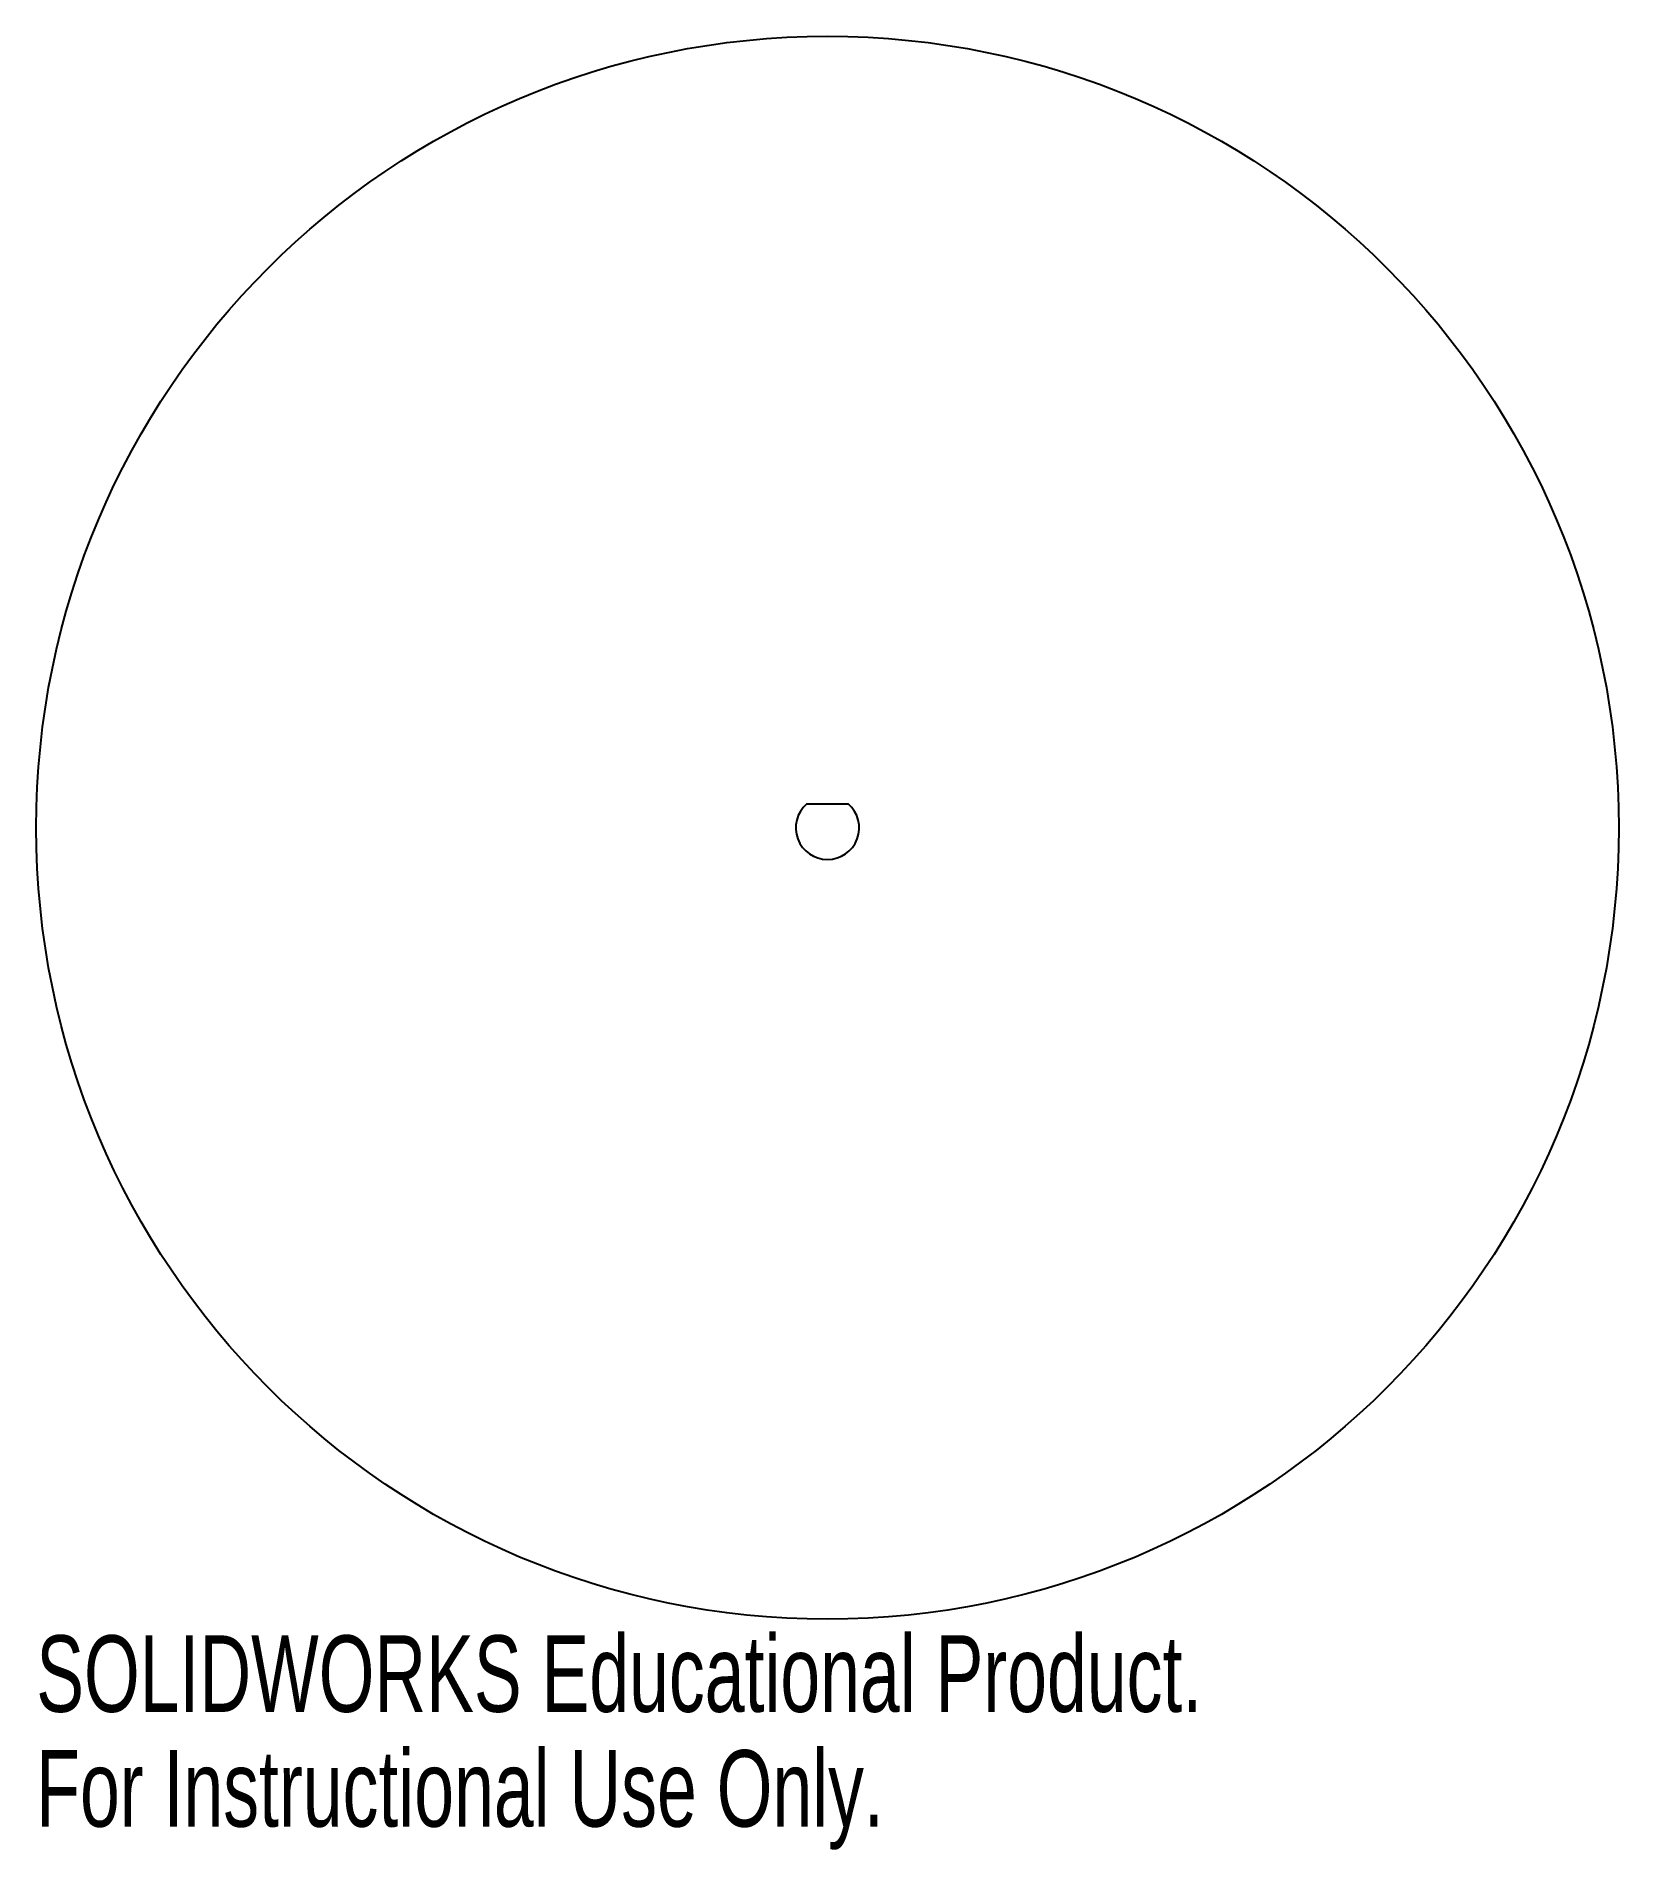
# Model space of a CAD drawing. Header units: millimetres. Extents: x -50 to 50, y -65 to 50.
import ezdxf

# ---------------------------------------------------------------- set-up
doc = ezdxf.new("R2010")
doc.units = ezdxf.units.MM
doc.styles.add('SLDTEXTSTYLE0', font='TXT', dxfattribs={"width": 0.7})

msp = doc.modelspace()

# ---------------------------------------------------------------- linework, layer by layer
at = {"color": 7, "linetype": 'Continuous', "lineweight": 25}
msp.add_line((1.32, 1.5), (-1.32, 1.5), dxfattribs=at)
msp.add_circle((0, 0), 50, dxfattribs=at)
msp.add_arc((0, 0), 2, 131.4096, 48.5904, dxfattribs=at)

# ---------------------------------------------------------------- texts
at = {"color": 7, "linetype": 'Continuous', "char_height": 4.8336, "attachment_point": 1, "style": 'SLDTEXTSTYLE0'}
for s, insert in [('SOLIDWORKS Educational Product.', (-50, -51.02)), ('For Instructional Use Only.', (-50, -58.27))]:
    msp.add_mtext(s, dxfattribs=dict(at, insert=insert))

doc.saveas('drawing.dxf')
